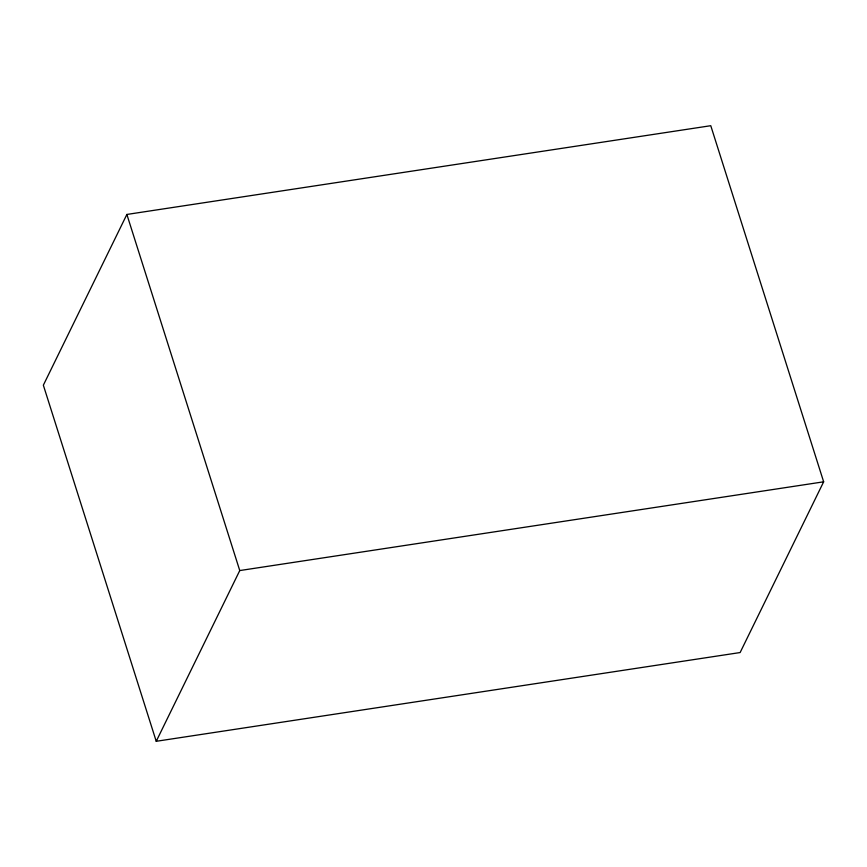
<?xml version="1.0" encoding="UTF-8"?>
<svg xmlns="http://www.w3.org/2000/svg" width="867" height="867" viewBox="0 0 867 867"><rect width="100%" height="100%" fill="white"/><g stroke="black" fill="none" stroke-linecap="round" stroke-linejoin="round"><path stroke-width="1.3" d="M126.875 214.452L43.35 385.186L156.233 741.296L740.125 652.548L823.65 481.814L710.767 125.704L126.875 214.452L239.758 570.562L156.233 741.296M239.758 570.562L823.65 481.814"/></g></svg>
